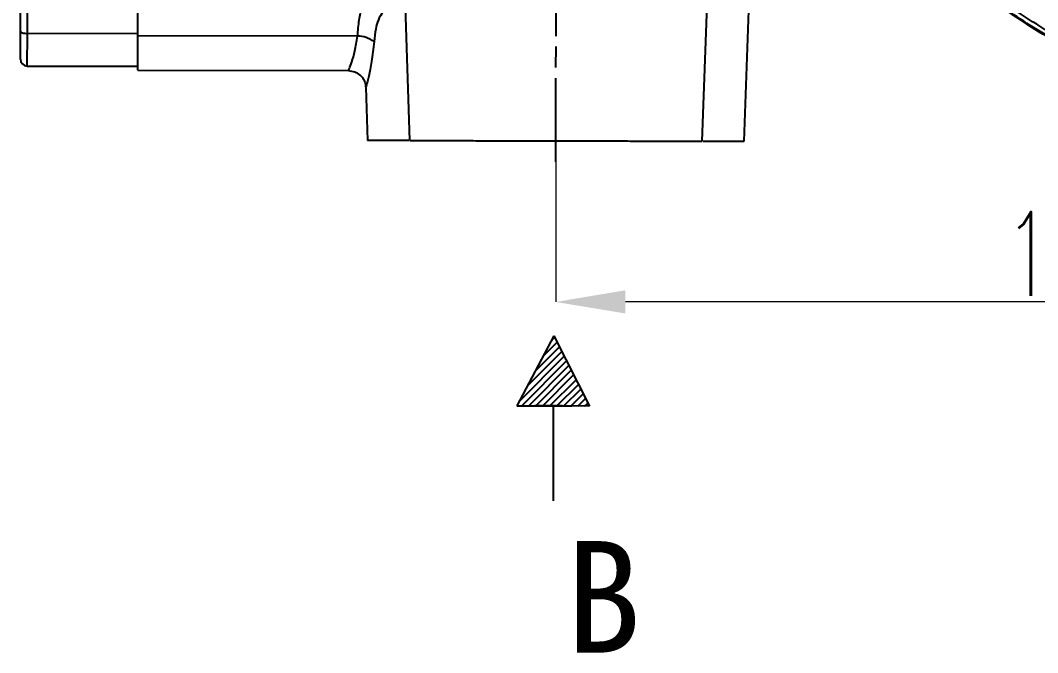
# Model space of a CAD drawing. Header units: millimetres. Extents: x 2371 to 4515, y 843 to 2359.
# Drawn here: x 2824.1 to 2970, y 1891.9 to 1982.5 of the extents above; entities that cross this region are included whole.
import ezdxf

# ---------------------------------------------------------------- set-up
doc = ezdxf.new("R2010")
doc.units = ezdxf.units.MM
doc.linetypes.add('AM_ISO08W050', pattern=[18, 12, -1.5, 3, -1.5])
for name, color, linetype, lineweight in [('AM_5', 3, 'Continuous', 25), ('AM_7', 4, 'AM_ISO08W050', 25), ('文字', 7, 'Continuous', 13)]:
    doc.layers.add(name, color=color, linetype=linetype, lineweight=lineweight)
doc.layers.add('layer 1', color=7, linetype='Continuous')
doc.styles.add('SLDTEXTSTYLE1', font='txt.shx', dxfattribs={"width": 0.7, "bigfont": 'gbcbig.shx'})
doc.styles.add('STYLE1', font='txt.shx', dxfattribs={"width": 0.8, "height": 3, "bigfont": 'hzdx.shx'})
doc.dimstyles.new('SLDDIMSTYLE12$0', dxfattribs={"dimtxt": 12, "dimasz": 10, "dimexe": 0, "dimexo": 0.0625, "dimgap": 0.875, "dimtad": 1, "dimdec": 1, "dimlfac": 1.8, "dimrnd": 1e-09, "dimzin": 12, "dimdsep": 46, "dimtxsty": 'SLDTEXTSTYLE1', "dimcen": 0.09, "dimdle": 8.16, "dimclrd": 3, "dimclre": 3, "dimadec": 0, "dimazin": 3, "dimtfac": 1, "dimtdec": 1, "dimtofl": 0, "dimtmove": 0, "dimatfit": 3, "dimfxl": 0, "dimfrac": 2, "dimtolj": 1, "dimlwd": 5, "dimlwe": 5, "dimarcsym": 0})

# ---------------------------------------------------------------- blocks, each defined once
blk = doc.blocks.new('*D44')
at = {"layer": 'AM_5', "color": 3, "linetype": 'Continuous', "lineweight": 5, "transparency": 16777216}
for p, q in [((2900.92, 1965.18), (2900.92, 1942.15)), ((3052.84, 1942.15), (2910.92, 1942.15))]:
    blk.add_line(p, q, dxfattribs=at)
at = {"layer": 'AM_5', "color": 3, "lineweight": 5, "transparency": 16777216}
blk.add_line((3062.84, 1928.47), (3062.84, 1942.15), dxfattribs=at)
at = {"layer": 'AM_5', "color": 3, "transparency": 16777216}
for points in [[(2910.92, 1943.82), (2910.92, 1940.49), (2900.92, 1942.15)], [(3052.84, 1943.82), (3052.84, 1940.49), (3062.84, 1942.15)]]:
    blk.add_solid(points, dxfattribs=at)
at = {"layer": 'Defpoints', "color": 0, "transparency": 16777216}
for p in [(2900.92, 1965.25), (2900.92, 1942.15), (3062.84, 1928.41)]:
    blk.add_point(p, dxfattribs=at)
at = {"layer": 'AM_5', "color": 0, "transparency": 16777216, "insert": (2975.93, 1949.03), "char_height": 12, "attachment_point": 5, "style": 'SLDTEXTSTYLE1'}
blk.add_mtext('\\A1;160', dxfattribs=at)

msp = doc.modelspace()

# ---------------------------------------------------------------- hatches: boundary and pattern name
at = {"layer": 'layer 1'}
h = msp.add_hatch(dxfattribs=at)
h.set_pattern_fill('ANSI31', color=256, scale=0.225)
h.set_pattern_definition([(45, (-4217.048, 3136.85825), (-0.50513941, 0.50513941), [])])
h.paths.add_polyline_path([(2900.624, 1937.294), (2895.344, 1927.259), (2900.555, 1927.259), (2905.766, 1927.188)])

# ---------------------------------------------------------------- linework, layer by layer
at = {"color": 7, "linetype": 'Continuous', "lineweight": 25}
for p, q in [((2878.34, 2013.562), (2879.923, 1965.291)), ((2921.922, 1965.201), (2923.708, 2013.366)), ((2825.112, 1980.641), (2825.126, 1986.964)), ((2927.922, 1965.189), (2928.666, 1985.257)), ((2825.103, 1975.973), (2825.112, 1980.641)), ((2840.955, 1980.607), (2825.112, 1980.641)), ((2872.471, 1980.242), (2840.955, 1980.31)), ((2825.103, 1975.973), (2840.945, 1975.939)), ((2840.944, 1975.375), (2871.181, 1975.31)), ((2873.673, 1972.928), (2873.923, 1965.304))]:
    msp.add_line(p, q, dxfattribs=at)
at = {"color": 7, "linetype": 'Continuous', "lineweight": 25, "flags": 128}
msp.add_lwpolyline([(2824.113, 1980.995), (2824.132, 1980.926), (2824.189, 1980.86), (2824.281, 1980.799), (2824.406, 1980.746), (2824.557, 1980.702), (2824.73, 1980.669), (2824.917, 1980.648), (2825.112, 1980.641)], dxfattribs=at)
at = {"color": 7, "linetype": 'Continuous', "lineweight": 25}
for centre, radius, start, end in [((3022.136, 2065.191), 91.48, 180, 290.22656), ((3022.136, 2065.191), 91.441, 188.79238, 262.46584), ((3022.136, 2065.191), 90.976, 188.79238, 262.46584), ((3022.136, 2065.191), 86.42, 189.2043, 262.12076), ((2872.493, 1976.286), 3.957, 53.57818, 90.31639), ((2825.105, 1976.973), 1, 179.87751, 269.87751)]:
    msp.add_arc(centre, radius, start, end, dxfattribs=at)
for points in [[(3022.136, 1971.451), (3019.069, 1971.538), (3012.934, 1971.712), (3003.819, 1973.115), (2994.881, 1975.341), (2986.206, 1978.448), (2977.876, 1982.387), (2969.973, 1987.124), (2962.573, 1992.613), (2955.745, 1998.801), (2949.558, 2005.628), (2944.069, 2013.029), (2939.332, 2020.932), (2935.393, 2029.261), (2932.285, 2037.936), (2930.06, 2046.874), (2928.657, 2055.989), (2928.483, 2062.124), (2928.396, 2065.192)], [(3011.347, 1967.518), (3007.695, 1968.042), (3000.392, 1969.09), (2989.749, 1972.21), (2979.506, 1976.418), (2969.805, 1981.773), (2960.766, 1988.178), (2952.504, 1995.559), (2945.123, 2003.821), (2938.718, 2012.86), (2933.363, 2022.561), (2929.155, 2032.804), (2926.035, 2043.447), (2924.987, 2050.751), (2924.463, 2054.402)], [(3004.804, 1967.721), (3001.51, 1968.407), (2994.922, 1969.78), (2985.369, 1973.1), (2976.186, 1977.304), (2967.483, 1982.44), (2959.346, 1988.429), (2951.862, 1995.217), (2945.106, 2002.73), (2939.152, 2010.893), (2934.053, 2019.618), (2929.889, 2028.819), (2926.609, 2038.385), (2925.265, 2044.979), (2924.592, 2048.277)], [(3005.108, 1967.772), (3002.195, 1968.36), (2996.367, 1969.535), (2987.873, 1972.288), (2979.644, 1975.735), (2971.773, 1979.936), (2964.272, 1984.781), (2959.679, 1988.555), (2957.382, 1990.442)], [(2840.955, 1980.31), (2840.956, 1981.101), (2840.96, 1982.683), (2840.964, 1984.596), (2840.967, 1986.056), (2840.968, 1986.499), (2840.968, 1986.721)], [(2840.944, 1975.375), (2840.944, 1975.442), (2840.944, 1975.577), (2840.947, 1976.646), (2840.95, 1978.225), (2840.953, 1979.615), (2840.955, 1980.31)]]:
    msp.add_open_spline(points, degree=3, dxfattribs=at)
for points, knots in [([(3010.162, 1980.648), (3007.783, 1981.038), (3005.091, 1981.479), (3002.131, 1982.178), (3001.212, 1982.405), (3000.295, 1982.642), (2999.381, 1982.89), (2998.469, 1983.147), (2997.831, 1983.335), (2997.226, 1983.518), (2996.177, 1983.84), (2994.595, 1984.358), (2992.814, 1984.99), (2991.268, 1985.573), (2990.025, 1986.068), (2988.994, 1986.496), (2988.203, 1986.834), (2987.415, 1987.18), (2986.63, 1987.534), (2985.849, 1987.896), (2985.304, 1988.156), (2984.785, 1988.406), (2983.72, 1988.927), (2982.021, 1989.8), (2980.011, 1990.908), (2977.816, 1992.189), (2975.583, 1993.59), (2973.511, 1994.991), (2972.268, 1995.876), (2971.207, 1996.651), (2970.042, 1997.527), (2968.519, 1998.727), (2967.252, 1999.773), (2966.24, 2000.639), (2965.471, 2001.313), (2964.71, 2001.997), (2963.957, 2002.689), (2963.213, 2003.39), (2962.7, 2003.886), (2962.246, 2004.329), (2960.778, 2005.779), (2958.408, 2008.293), (2955.42, 2011.843), (2952.814, 2015.274), (2950.493, 2018.676), (2948.236, 2022.342), (2945.45, 2027.423), (2942.396, 2034.267), (2939.594, 2042.603), (2938.465, 2048.345), (2937.901, 2051.217)], [0, 0, 0, 0, 0.0669054, 0.0756699, 0.0844343, 0.0931986, 0.1019628, 0.110727, 0.119491, 0.1204246, 0.1282783, 0.1499631, 0.1666235, 0.1807533, 0.1958166, 0.2037808, 0.2117449, 0.219709, 0.2276731, 0.2356371, 0.2436011, 0.2444503, 0.2516161, 0.2765316, 0.2974645, 0.315335, 0.3470796, 0.3706379, 0.3847586, 0.3894352, 0.4071383, 0.4252052, 0.4432721, 0.4527358, 0.4621996, 0.4716633, 0.481127, 0.4905907, 0.5000544, 0.5009281, 0.5082098, 0.5573213, 0.596775, 0.6369947, 0.6768853, 0.7110643, 0.7564848, 0.8376565, 0.9188283, 1, 1, 1, 1]), ([(2824.113, 1980.995), (2824.115, 1981.842), (2824.119, 1983.564), (2824.123, 1985.656), (2824.127, 1987.241), (2824.128, 1987.716), (2824.128, 1987.95)], [0, 0, 0, 0, 0.2457963, 0.5, 0.7542037, 1, 1, 1, 1]), ([(2872.471, 1980.242), (2872.542, 1981.041), (2872.68, 1982.607), (2873.14, 1984.494), (2873.817, 1985.974), (2874.491, 1986.416), (2874.844, 1986.649)], [0, 0, 0, 0, 0.24563128, 0.48189632, 0.72795587, 1, 1, 1, 1]), ([(2877.003, 1984.274), (2876.68, 1984.1), (2876.064, 1983.768), (2875.45, 1982.665), (2875.029, 1981.25), (2874.907, 1980.086), (2874.842, 1979.469)], [0, 0, 0, 0, 0.2703279, 0.514495, 0.7428516, 1, 1, 1, 1]), ([(2824.105, 1976.975), (2824.105, 1977.028), (2824.105, 1977.135), (2824.107, 1978.005), (2824.11, 1979.306), (2824.112, 1980.441), (2824.113, 1980.995)], [0, 0, 0, 0, 0.244178, 0.5, 0.755822, 1, 1, 1, 1]), ([(2871.181, 1975.31), (2871.207, 1975.373), (2871.26, 1975.5), (2871.64, 1976.518), (2872.131, 1978.071), (2872.357, 1979.511), (2872.471, 1980.242)], [0, 0, 0, 0, 0.2379914, 0.4818785, 0.7367294, 1, 1, 1, 1]), ([(2874.842, 1979.469), (2874.737, 1978.479), (2874.534, 1976.558), (2874.078, 1974.443), (2873.737, 1973.113), (2873.701, 1972.987), (2873.684, 1972.928)], [0, 0, 0, 0, 0.2781733, 0.5397402, 0.7842945, 1, 1, 1, 1]), ([(2871.16, 1975.31), (2871.471, 1975.279), (2871.95, 1975.232), (2872.529, 1974.93), (2872.929, 1974.617), (2873.254, 1974.226), (2873.573, 1973.657), (2873.634, 1973.179), (2873.675, 1972.869)], [0, 0, 0, 0, 0.23972441, 0.36855075, 0.50003925, 0.63152203, 0.7603319, 1, 1, 1, 1]), ([(2879.835, 1965.291), (2879.796, 1965.291), (2878.73, 1965.294), (2877.164, 1965.297), (2875.292, 1965.301), (2874.143, 1965.304), (2873.996, 1965.304), (2873.923, 1965.304)], [0, 0, 0, 0, 0.0094252, 0.2570689, 0.5047126, 0.7523563, 1, 1, 1, 1]), ([(2879.969, 1965.291), (2879.994, 1965.291), (2880.051, 1965.291), (2880.935, 1965.289), (2882.431, 1965.285), (2884.53, 1965.281), (2887.14, 1965.275), (2890.187, 1965.269), (2893.571, 1965.262), (2897.188, 1965.254), (2899.678, 1965.249), (2900.923, 1965.246)], [0, 0, 0, 0, 0.0943349, 0.2075431, 0.3207512, 0.4339593, 0.5471675, 0.6603756, 0.7735837, 0.8867919, 1, 1, 1, 1]), ([(2900.923, 1965.246), (2902.167, 1965.243), (2904.657, 1965.238), (2908.274, 1965.23), (2911.658, 1965.223), (2914.705, 1965.216), (2917.315, 1965.211), (2919.414, 1965.206), (2920.91, 1965.203), (2921.794, 1965.201), (2921.851, 1965.201), (2921.876, 1965.201)], [0, 0, 0, 0, 0.1132081, 0.2264163, 0.3396244, 0.4528325, 0.5660407, 0.6792488, 0.792457, 0.9056651, 1, 1, 1, 1]), ([(2922.01, 1965.201), (2922.049, 1965.201), (2923.115, 1965.199), (2924.681, 1965.195), (2926.553, 1965.191), (2927.702, 1965.189), (2927.849, 1965.189), (2927.922, 1965.189)], [0, 0, 0, 0, 0.0094252, 0.2570689, 0.5047126, 0.7523563, 1, 1, 1, 1])]:
    msp.add_open_spline(points, degree=3, knots=knots, dxfattribs=at)
at = {"layer": 'AM_7'}
msp.add_line((2900.916, 1962.246), (2901.143, 2068.246), dxfattribs=at)
at = {"layer": 'layer 1'}
for p, q in [((2900.624, 1937.294), (2895.344, 1927.259)), ((2900.624, 1937.294), (2905.766, 1927.188)), ((2895.344, 1927.259), (2903.203, 1927.259)), ((2905.766, 1927.188), (2897.908, 1927.295)), ((2900.555, 1927.259), (2900.555, 1913.663))]:
    msp.add_line(p, q, dxfattribs=at)

# ---------------------------------------------------------------- texts
at = {"layer": '文字', "insert": (2907.726, 1899.88), "char_height": 16, "width": 240, "attachment_point": 5, "style": 'STYLE1'}
msp.add_mtext('\\pt176;{\\fSimSun|b0|i0|c134|p2;\\W1;B}', dxfattribs=at)

# ---------------------------------------------------------------- dimensions: what is measured, and where the dimension line sits
at = {"layer": 'AM_5'}
dim = msp.add_linear_dim(base=(2900.923, 1942.154), p1=(3062.845, 1928.407), p2=(2900.923, 1965.246), text='160', dimstyle='SLDDIMSTYLE12$0', override={"dimlfac": 1}, dxfattribs=at)
dim.commit()
dim.dimension.update_dxf_attribs({"geometry": '*D44', "text_midpoint": (2975.934, 1942.154), "dimtype": 160})

doc.saveas('drawing.dxf')
